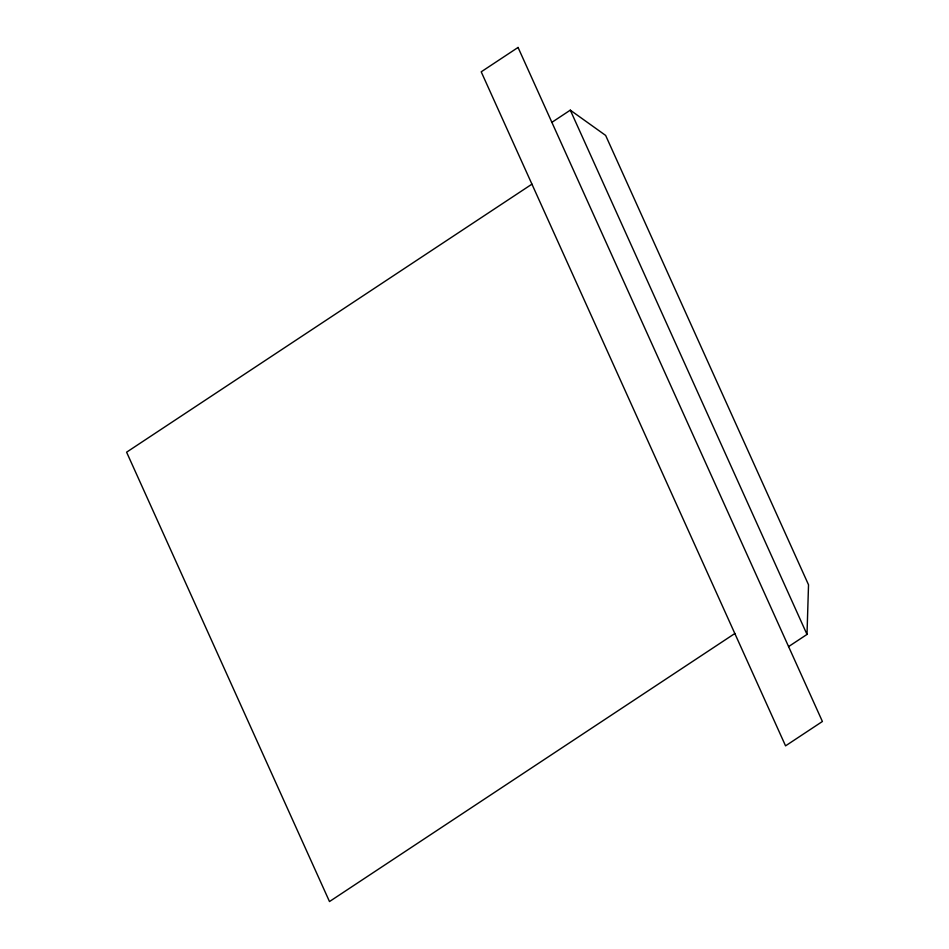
<?xml version="1.0" encoding="UTF-8"?>
<svg xmlns="http://www.w3.org/2000/svg" width="949" height="949" viewBox="0 0 949 949"><rect width="100%" height="100%" fill="white"/><g stroke="black" fill="none" stroke-linecap="round" stroke-linejoin="round"><path stroke-width="1.42" d="M788.583 646.601L807.006 634.418L808.524 584.786L605.64 135.422L570.302 110.155L551.879 122.338M531.938 184.153L126.597 452.187L329.493 901.55L734.834 633.517M570.302 110.155L807.006 634.418M518.059 47.45L481.214 71.816L785.558 745.855L822.403 721.489L518.059 47.45"/></g></svg>
